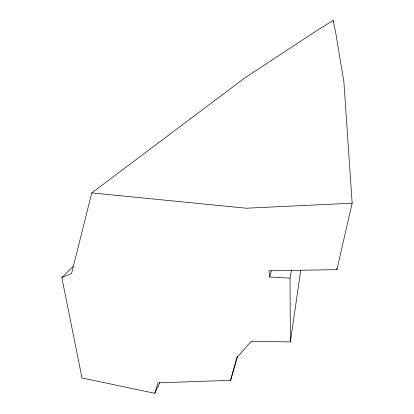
<?xml version="1.0" encoding="UTF-8"?>
<svg xmlns="http://www.w3.org/2000/svg" width="414" height="414" viewBox="0 0 414 414"><rect width="100%" height="100%" fill="white"/><g stroke="black" fill="none" stroke-linecap="round" stroke-linejoin="round"><path stroke-width="0.62" d="M291.513 269.887L290.023 278.156L269.773 277.018L268.929 270.808L336.887 269.643L336.898 268.35M73.407 266.259L61.836 277.551L81.972 377.961L154.764 393.3L158.024 382.862L230.603 380.326L236.808 357.727L251.277 341.296L290.374 341.907L300.724 270.425M333.301 22.123L333.234 20.721L332.716 20.7L314.868 31.868L244.928 77.853L91.753 192.908L71.575 273.514L61.836 277.551M336.887 269.643L352.164 203.217L343.884 81.77L335.702 32.696L333.234 20.721M269.773 277.018L271.377 270.756M230.603 380.326L237.62 356.144M154.764 393.3L159.773 382.795M352.164 203.217L246.097 208.216L91.753 192.908M290.023 278.156L290.374 341.907"/></g></svg>
